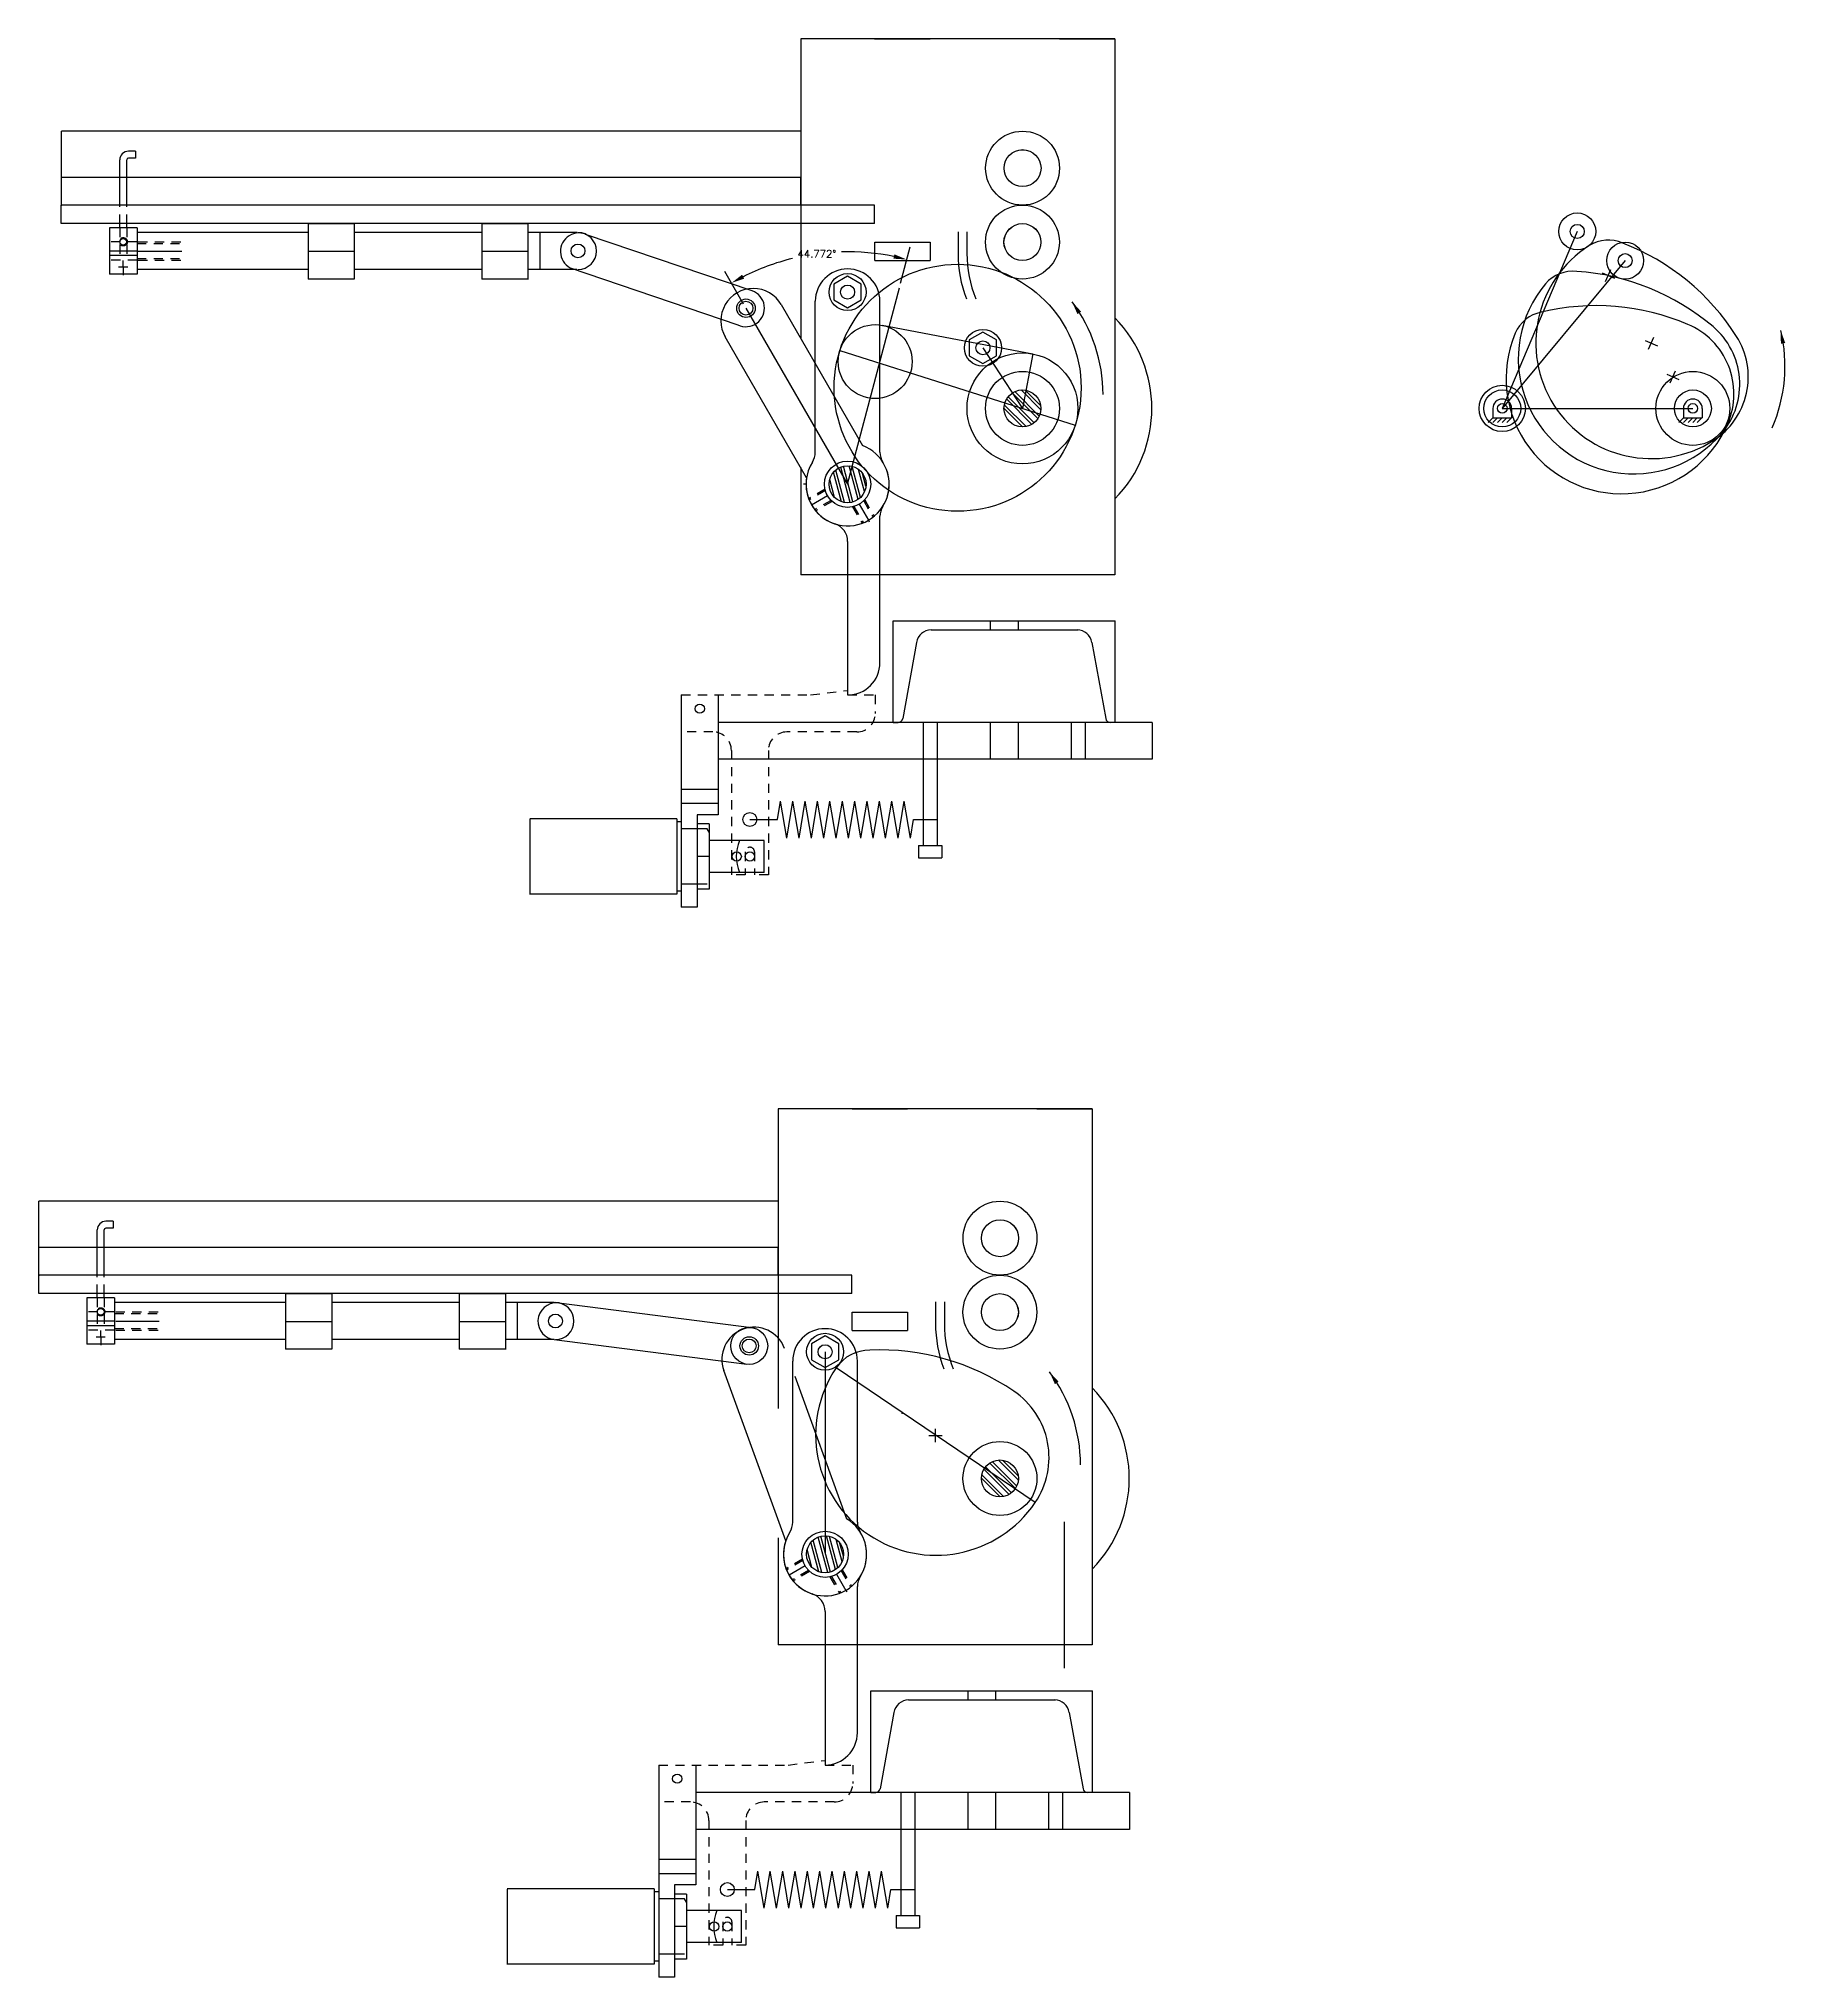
# Model space of a CAD drawing. Extents: x 0 to 60, y 0 to 29.
# Drawn here: x 36.34 to 59.96, y 2.8 to 29.02 of the extents above; entities that cross this region are included whole.
import ezdxf

# ---------------------------------------------------------------- set-up
doc = ezdxf.new("R2010")
doc.units = 0
doc.header["$MEASUREMENT"] = 0
doc.linetypes.add('CENTER', pattern=[2, 1.25, -0.25, 0.25, -0.25])
doc.linetypes.add('HIDDEN2', pattern=[0.1875, 0.125, -0.0625])
doc.layers.get('0').update_dxf_attribs({"linetype": 'CONTINUOUS'})
doc.layers.get('DEFPOINTS').update_dxf_attribs({"linetype": 'CONTINUOUS'})
for name, color, linetype in [('CAM', 4, 'CONTINUOUS'), ('CENTER', 4, 'CENTER'), ('DIM', 1, 'CONTINUOUS'), ('FOLLOWER', 7, 'CONTINUOUS'), ('HATCH', 2, 'CONTINUOUS'), ('HIDDEN2', 6, 'HIDDEN2'), ('OBJECT', 3, 'CONTINUOUS'), ('TEXT', 1, 'CONTINUOUS')]:
    doc.layers.add(name, color=color, linetype=linetype)
doc.styles.add('SIMPLEX', font='SIMPLEX')
doc.dimstyles.new('ESGMECH', dxfattribs={"dimtxt": 0.1, "dimasz": 0.18, "dimexe": 0.18, "dimexo": 0.0625, "dimgap": 0.06, "dimtad": 0, "dimtih": 1, "dimtoh": 1, "dimdec": 3, "dimzin": 0, "dimdsep": 46, "dimtxsty": 'SIMPLEX', "dimcen": 0.09, "dimclrd": 1, "dimclre": 1, "dimclrt": 1, "dimadec": 0, "dimazin": 0, "dimtfac": 1, "dimtdec": 4, "dimtofl": 0, "dimtmove": 0, "dimatfit": 3, "dimfxl": 1, "dimtolj": 1, "dimtzin": 0, "dimarcsym": 0})

# ---------------------------------------------------------------- blocks, each defined once
blk = doc.blocks.new('*X1')
at = {"color": 0}
for p, q in [((69.859, 46.592), (69.746, 47.014)), ((69.9, 46.585), (69.778, 47.04)), ((69.976, 46.591), (69.846, 47.074)), ((70.012, 46.602), (69.883, 47.082)), ((70.079, 46.642), (69.961, 47.081)), ((70.109, 46.672), (70.003, 47.07)), ((70.161, 46.77), (70.096, 47.011)), ((69.717, 46.687), (69.671, 46.861)), ((69.77, 46.633), (69.69, 46.934))]:
    blk.add_line(p, q, dxfattribs=at)
blk = doc.blocks.new('*X0')
at = {"color": 0}
for p, q in [((67.305, 47.841), (67.573, 48.11)), ((67.306, 47.896), (67.518, 48.108)), ((67.326, 47.757), (67.657, 48.088)), ((67.345, 47.723), (67.691, 48.069)), ((67.395, 47.667), (67.747, 48.019)), ((67.427, 47.645), (67.769, 47.988)), ((67.503, 47.616), (67.799, 47.911)), ((67.551, 47.611), (67.804, 47.863)), ((67.722, 47.676), (67.739, 47.692))]:
    blk.add_line(p, q, dxfattribs=at)
blk = doc.blocks.new('RIGID')
at = {"layer": 'OBJECT'}
for p, q in [((-0.127, 0), (-0.127, -0.127)), ((0.127, 0), (0.127, -0.127)), ((-0.19, -0.19), (-0.127, -0.127)), ((-0.127, -0.19), (-0.065, -0.127)), ((-0.127, -0.127), (0.127, -0.127)), ((-0.065, -0.19), (-0.002, -0.127)), ((-0.002, -0.19), (0.06, -0.127)), ((0.06, -0.19), (0.123, -0.127))]:
    blk.add_line(p, q, dxfattribs=at)
blk.add_circle((0, 0), 0.0648, dxfattribs=at)
blk.add_arc((0, 0), 0.127, 0, 180, dxfattribs=at)
blk = doc.blocks.new('*D50')
at = {"color": 1, "linetype": 'ByBlock', "transparency": 16777216}
for p, q in [((47.998, 25.71), (48.128, 26.204)), ((45.874, 25.426), (45.619, 25.869))]:
    blk.add_line(p, q, dxfattribs=at)
for start, end in [(103.7636, 116.7195), (78.5088, 91.5521)]:
    blk.add_arc((47.281, 22.99), 3.144, start, end, dxfattribs=at)
for points in [[(47.914, 26.1), (47.9, 26.042), (48.082, 26.03)], [(45.881, 25.772), (45.853, 25.825), (45.709, 25.713)]]:
    blk.add_solid(points, dxfattribs=at)
at = {"layer": 'DEFPOINTS', "color": 0, "linetype": 'ByBlock', "transparency": 16777216}
for p in [(47.272, 26.134), (47.982, 25.649), (45.906, 25.372), (47.281, 22.99), (47.281, 22.99)]:
    blk.add_point(p, dxfattribs=at)
at = {"color": 1, "linetype": 'ByBlock', "transparency": 16777216, "insert": (46.864, 26.106), "char_height": 0.1, "attachment_point": 5, "style": 'SIMPLEX'}
blk.add_mtext('\\A1;44.772°', dxfattribs=at)

msp = doc.modelspace()

# ---------------------------------------------------------------- linework, layer by layer
at = {"layer": 'CAM'}
for p, q in [((47.7466, 25.1411), (49.7861, 24.7531)), ((47.1767, 24.8014), (50.3606, 23.789)), ((49.1118, 24.8359), (49.6459, 24.0163)), ((49.7861, 24.7531), (49.6459, 24.0163)), ((46.9755, 11.2557), (46.9755, 8.5159)), ((49.8196, 9.2183), (47.1276, 11.0391)), ((50.208, 8.9556), (50.208, 6.9753))]:
    msp.add_line(p, q, dxfattribs=at)
for points in [[(59.3049, 24.9907, 0.1618509), (57.7656, 26.2515, 0.2512056), (57.314, 26.2177, 1), (58.9918, 23.5814, 0.4142411)], [(58.9884, 25.1221, 0.1618509), (57.1439, 25.868, 0.2512056), (56.7227, 25.7015, 1), (59.1087, 23.6833, 0.4142411)], [(58.6472, 25.1534, 0.1618509), (56.6643, 25.317, 0.2512056), (56.3117, 25.0328, 1), (59.1899, 23.8155, 0.4142411)], [(49.5292, 10.7226, 0.1617158), (47.5791, 11.2773, 0.2503821), (47.1276, 11.0391, 1), (49.8196, 9.2183, 0.4142136)]]:
    msp.add_lwpolyline(points, format="xyb", close=True, dxfattribs=at)
for centre, radius in [((48.7687, 24.2952), 1.6705), ((47.6532, 24.6499), 0.5), ((49.6459, 24.0163), 0.75), ((49.6459, 24.0163), 0.5), ((58.715, 24.0163), 0.5), ((58.715, 24.0163), 0.25), ((49.3408, 9.5421), 0.5), ((49.3408, 9.5421), 0.25)]:
    msp.add_circle(centre, radius, dxfattribs=at)
for p in [(48.0203, 10.4252), (48.9208, 9.823)]:
    msp.add_point(p, dxfattribs=at)
at = {"layer": 'CENTER'}
for p, q in [((37.6688, 26.1454), (37.2938, 26.1454)), ((37.4813, 25.9281), (37.4813, 26.0161)), ((37.6845, 26.1454), (38.2725, 26.1454)), ((37.6845, 26.1454), (38.0225, 26.1454)), ((37.4813, 25.9281), (37.4813, 25.8204)), ((37.4813, 25.9224), (37.4813, 25.8329)), ((46.7181, 22.9901), (46.6849, 22.9901)), ((47.01, 22.8338), (46.7935, 22.7088)), ((47.4369, 22.7195), (47.5619, 22.503)), ((47.5619, 22.503), (47.5736, 22.4827)), ((37.3637, 11.6712), (36.9887, 11.6712)), ((37.1762, 11.4539), (37.1762, 11.5419)), ((37.3794, 11.6712), (37.9674, 11.6712)), ((37.3794, 11.6712), (37.7174, 11.6712)), ((37.1762, 11.4539), (37.1762, 11.3462)), ((37.1762, 11.4483), (37.1762, 11.3587)), ((46.7049, 8.3597), (46.4884, 8.2347)), ((47.1318, 8.2453), (47.2568, 8.0288)), ((47.2568, 8.0288), (47.2685, 8.0085))]:
    msp.add_line(p, q, dxfattribs=at)
at = {"layer": 'DIM'}
for p, q in [((47.6436, 26.7663), (37.5436, 26.7663)), ((44.9706, 18.4648), (42.9806, 18.4648)), ((42.9808, 18.462), (42.9808, 17.442)), ((44.9706, 18.4648), (44.9706, 17.4448)), ((45.0306, 18.4228), (44.9706, 18.4228)), ((45.0306, 18.4225), (45.0306, 17.4872)), ((45.4056, 18.3948), (45.2456, 18.3948)), ((45.2456, 18.3948), (45.2456, 17.5148)), ((45.4056, 18.3948), (45.4056, 17.5148)), ((45.3785, 18.3298), (45.0306, 18.3298)), ((45.4056, 18.2828), (45.3785, 18.3298)), ((46.1496, 18.1703), (45.4056, 18.1703)), ((46.1496, 17.7393), (46.1496, 18.1703)), ((45.4056, 17.9548), (45.2556, 17.9548)), ((45.3785, 17.5798), (45.0306, 17.5798)), ((46.1496, 17.7393), (45.4056, 17.7393)), ((44.9706, 17.4448), (42.9806, 17.4448)), ((45.0306, 17.4872), (44.9706, 17.4872)), ((45.4056, 17.5148), (45.2456, 17.5148)), ((47.3385, 12.2921), (37.2385, 12.2921)), ((44.6655, 3.9907), (42.6755, 3.9907)), ((42.6757, 3.9879), (42.6757, 2.9679)), ((44.6655, 3.9907), (44.6655, 2.9707)), ((44.7255, 3.9487), (44.6655, 3.9487)), ((44.7255, 3.9483), (44.7255, 3.013)), ((45.0734, 3.8557), (44.7255, 3.8557)), ((45.1005, 3.9207), (44.9405, 3.9207)), ((44.9405, 3.9207), (44.9405, 3.0407)), ((45.1005, 3.8087), (45.0734, 3.8557)), ((45.1005, 3.9207), (45.1005, 3.0407)), ((45.8445, 3.6962), (45.1005, 3.6962)), ((45.8445, 3.2652), (45.8445, 3.6962)), ((45.1005, 3.4807), (44.9505, 3.4807)), ((45.8445, 3.2652), (45.1005, 3.2652)), ((44.6655, 2.9707), (42.6755, 2.9707)), ((44.7255, 3.013), (44.6655, 3.013)), ((45.0734, 3.1057), (44.7255, 3.1057)), ((45.1005, 3.0407), (44.9405, 3.0407))]:
    msp.add_line(p, q, dxfattribs=at)
for centre in [(45.9588, 17.9548), (45.6537, 3.4807)]:
    msp.add_circle(centre, 0.0625, dxfattribs=at)
for centre in [(46.3371, 17.9552), (46.032, 3.481)]:
    msp.add_arc(centre, 0.5625, 157.47347, 202.52653, dxfattribs=at)
at = {"layer": 'FOLLOWER'}
for p, q in [((46.8431, 23.4232), (46.8431, 25.4651)), ((47.7181, 23.4232), (47.7181, 25.4651)), ((47.7181, 20.5776), (47.7181, 22.557)), ((47.2806, 22.217), (47.2806, 20.1401)), ((46.538, 8.949), (46.538, 11.1307)), ((47.413, 8.949), (47.413, 11.1307))]:
    msp.add_line(p, q, dxfattribs=at)
for points in [[(47.0956, 25.6969), (47.0956, 25.4833), (47.2806, 25.3765), (47.4656, 25.4833), (47.4656, 25.6969), (47.2806, 25.8037)], [(48.9268, 24.9427), (48.9268, 24.7291), (49.1118, 24.6223), (49.2968, 24.7291), (49.2968, 24.9427), (49.1118, 25.0495)], [(46.7905, 11.3626), (46.7905, 11.1489), (46.9755, 11.0421), (47.1605, 11.1489), (47.1605, 11.3626), (46.9755, 11.4694)]]:
    msp.add_lwpolyline(points, close=True, dxfattribs=at)
for centre, radius in [((57.1513, 26.4102), 0.25), ((57.1513, 26.4102), 0.095), ((57.7994, 26.0151), 0.25), ((57.7994, 26.0151), 0.095), ((47.2806, 25.5901), 0.25), ((47.2806, 25.5901), 0.095), ((49.1118, 24.8359), 0.25), ((49.1118, 24.8359), 0.095), ((56.1367, 24.0163), 0.3125), ((56.1367, 24.0163), 0.25), ((46.9755, 11.2557), 0.25), ((46.9755, 11.2557), 0.095), ((46.9755, 8.5159), 0.3125)]:
    msp.add_circle(centre, radius, dxfattribs=at)
for centre, radius, start, end in [((47.2806, 25.4651), 0.4375, 0, 180), ((47.9681, 23.4232), 0.25, 180, 212.20856), ((47.2806, 22.9901), 0.5625, 147.79144, 252.08067), ((47.2806, 22.9901), 0.5625, 327.79144, 32.20856), ((47.9681, 22.557), 0.25, 147.79144, 180), ((47.0306, 22.217), 0.25, 360, 72.08067), ((47.2806, 20.5776), 0.4375, 270, 0), ((46.9755, 11.1307), 0.4375, 0, 180), ((46.288, 8.949), 0.25, 327.79144, 0), ((47.663, 8.949), 0.25, 180, 212.20856), ((46.9755, 8.5159), 0.5625, 147.79144, 252.08067), ((46.9755, 8.5159), 0.5625, 327.79144, 32.20856), ((47.663, 8.0828), 0.25, 147.79144, 180)]:
    msp.add_arc(centre, radius, start, end, dxfattribs=at)
at = {"layer": 'HATCH'}
for p, q in [((48.7747, 26.4063), (48.7747, 26.1135)), ((48.8947, 26.4063), (48.8947, 26.1135)), ((49.2113, 21.1446), (49.2113, 21.0196)), ((49.5863, 21.1446), (49.5863, 21.0196)), ((45.0306, 20.1401), (45.0306, 17.2696)), ((45.5306, 20.1401), (45.5306, 18.5196)), ((51.3988, 19.7696), (45.5306, 19.7696)), ((48.3038, 19.7696), (48.3038, 18.1055)), ((48.4938, 19.7696), (48.4938, 18.1055)), ((49.2113, 19.7696), (49.2113, 19.2696)), ((49.5863, 19.7696), (49.5863, 19.2696)), ((50.3038, 19.7696), (50.3038, 19.2696)), ((50.4938, 19.7696), (50.4938, 19.2696)), ((51.3988, 19.7696), (51.3988, 19.2696)), ((51.3988, 19.2696), (45.5306, 19.2696)), ((45.0306, 18.8646), (45.5306, 18.8646)), ((45.0306, 18.6746), (45.5306, 18.6746)), ((46.331, 18.4552), (46.3729, 18.7052)), ((46.4565, 18.2052), (46.3729, 18.7052)), ((46.4565, 18.2052), (46.5402, 18.7052)), ((46.6239, 18.2052), (46.5402, 18.7052)), ((46.6239, 18.2052), (46.7075, 18.7052)), ((46.7912, 18.2052), (46.7075, 18.7052)), ((46.7912, 18.2052), (46.8749, 18.7052)), ((46.9585, 18.2052), (46.8749, 18.7052)), ((46.9585, 18.2052), (47.0422, 18.7052)), ((47.1259, 18.2052), (47.0422, 18.7052)), ((47.1259, 18.2052), (47.2095, 18.7052)), ((47.2932, 18.2052), (47.2095, 18.7052)), ((47.2932, 18.2052), (47.3768, 18.7052)), ((47.4605, 18.2052), (47.3768, 18.7052)), ((47.4605, 18.2052), (47.5442, 18.7052)), ((47.6278, 18.2052), (47.5442, 18.7052)), ((47.6278, 18.2052), (47.7115, 18.7052)), ((47.7952, 18.2052), (47.7115, 18.7052)), ((47.7952, 18.2052), (47.8788, 18.7052)), ((47.9625, 18.2052), (47.8788, 18.7052)), ((47.9625, 18.2052), (48.0462, 18.7052)), ((48.1298, 18.2052), (48.0462, 18.7052)), ((45.5306, 18.5196), (45.2456, 18.5196)), ((45.2456, 18.5196), (45.2456, 17.2696)), ((45.9588, 18.4552), (46.331, 18.4552)), ((48.1298, 18.2052), (48.1717, 18.4552)), ((48.1717, 18.4552), (48.4938, 18.4552)), ((48.2411, 18.1055), (48.2411, 17.9382)), ((48.2411, 18.1055), (48.5565, 18.1055)), ((48.5565, 18.1055), (48.5565, 17.9382)), ((48.2411, 17.9382), (48.5565, 17.9382)), ((45.2456, 17.2696), (45.0306, 17.2696)), ((48.4697, 11.9321), (48.4697, 11.6393)), ((48.5897, 11.9321), (48.5897, 11.6393)), ((47.413, 6.1034), (47.413, 8.0828)), ((46.9755, 7.7428), (46.9755, 5.6659)), ((48.9062, 6.6704), (48.9062, 6.5454)), ((49.2812, 6.6704), (49.2812, 6.5454)), ((44.7255, 5.6659), (44.7255, 2.7954)), ((45.2255, 5.6659), (45.2255, 4.0454)), ((51.0937, 5.2954), (45.2255, 5.2954)), ((47.9987, 5.2954), (47.9987, 3.6313)), ((48.1887, 5.2954), (48.1887, 3.6313)), ((48.9062, 5.2954), (48.9062, 4.7954)), ((49.2812, 5.2954), (49.2812, 4.7954)), ((49.9987, 5.2954), (49.9987, 4.7954)), ((50.1887, 5.2954), (50.1887, 4.7954)), ((51.0937, 5.2954), (51.0937, 4.7954)), ((51.0937, 4.7954), (45.2255, 4.7954)), ((44.7255, 4.3904), (45.2255, 4.3904)), ((44.7255, 4.2004), (45.2255, 4.2004)), ((46.0259, 3.981), (46.0678, 4.231)), ((46.1514, 3.731), (46.0678, 4.231)), ((46.1514, 3.731), (46.2351, 4.231)), ((46.3188, 3.731), (46.2351, 4.231)), ((46.3188, 3.731), (46.4024, 4.231)), ((46.4861, 3.731), (46.4024, 4.231)), ((46.4861, 3.731), (46.5698, 4.231)), ((46.6534, 3.731), (46.5698, 4.231)), ((46.6534, 3.731), (46.7371, 4.231)), ((46.8208, 3.731), (46.7371, 4.231)), ((46.8208, 3.731), (46.9044, 4.231)), ((46.9881, 3.731), (46.9044, 4.231)), ((46.9881, 3.731), (47.0718, 4.231)), ((47.1554, 3.731), (47.0718, 4.231)), ((47.1554, 3.731), (47.2391, 4.231)), ((47.3228, 3.731), (47.2391, 4.231)), ((47.3228, 3.731), (47.4064, 4.231)), ((47.4901, 3.731), (47.4064, 4.231)), ((47.4901, 3.731), (47.5737, 4.231)), ((47.6574, 3.731), (47.5737, 4.231)), ((47.6574, 3.731), (47.7411, 4.231)), ((47.8247, 3.731), (47.7411, 4.231)), ((45.2255, 4.0454), (44.9405, 4.0454)), ((44.9405, 4.0454), (44.9405, 2.7954)), ((45.6537, 3.981), (46.0259, 3.981)), ((47.8247, 3.731), (47.8666, 3.981)), ((47.8666, 3.981), (48.1887, 3.981)), ((47.936, 3.6313), (47.936, 3.4641)), ((47.936, 3.6313), (48.2514, 3.6313)), ((47.936, 3.4641), (48.2514, 3.4641)), ((48.2514, 3.6313), (48.2514, 3.4641)), ((44.9405, 2.7954), (44.7255, 2.7954))]:
    msp.add_line(p, q, dxfattribs=at)
for centre, radius in [((47.2806, 22.9901), 0.25), ((45.2806, 19.9548), 0.0625), ((45.7806, 17.9548), 0.0625), ((46.9755, 8.5159), 0.25), ((44.9755, 5.4807), 0.0625), ((45.4755, 3.4807), 0.0625)]:
    msp.add_circle(centre, radius, dxfattribs=at)
for centre, radius, start, end in [((50.5297, 26.1135), 1.7549, 180, 200.5697), ((50.5297, 26.1135), 1.6349, 180, 202.15632), ((46.5931, 23.4232), 0.25, 327.79144, 0), ((50.2246, 11.6393), 1.7549, 180, 200.5697), ((50.2246, 11.6393), 1.6349, 180, 202.15632), ((46.7255, 7.7428), 0.25, 360, 72.08067), ((46.9755, 6.1034), 0.4375, 270, 0)]:
    msp.add_arc(centre, radius, start, end, dxfattribs=at)
at = {"layer": 'HIDDEN2'}
for p, q in [((36.6438, 26.7663), (36.6438, 26.7564)), ((37.4344, 26.5163), (37.4344, 26.7663)), ((37.5282, 26.5163), (37.5282, 26.7663)), ((37.6688, 26.2704), (37.2938, 26.2704)), ((37.4344, 26.4579), (37.4344, 26.0829)), ((37.5282, 26.4579), (37.5282, 26.0829)), ((37.6688, 26.2474), (38.2725, 26.2474)), ((37.6845, 26.2704), (38.2725, 26.2704)), ((37.6688, 26.0204), (37.2938, 26.0204)), ((37.6688, 26.0434), (38.2725, 26.0434)), ((37.6845, 26.0204), (38.2725, 26.0204)), ((37.5438, 25.9281), (37.4188, 25.9281)), ((46.9753, 22.9235), (46.753, 22.7952)), ((46.9801, 22.9044), (46.7599, 22.7772)), ((47.0561, 22.7727), (46.8359, 22.6456)), ((47.0703, 22.759), (46.848, 22.6306)), ((47.3472, 22.6848), (47.4756, 22.4624)), ((47.3664, 22.6896), (47.4935, 22.4694)), ((47.498, 22.7656), (47.6251, 22.5454)), ((47.5117, 22.7798), (47.6401, 22.5574)), ((46.7806, 20.1401), (47.2806, 20.2026)), ((45.0306, 20.1401), (46.7811, 20.1401)), ((47.2806, 20.1401), (47.6556, 20.1401)), ((47.6556, 20.1401), (47.6556, 19.8901)), ((45.4588, 19.6401), (45.0306, 19.6401)), ((47.4056, 19.6401), (46.4588, 19.6401)), ((45.7088, 19.3901), (45.7088, 17.7052)), ((46.2088, 19.3901), (46.2088, 17.7052)), ((45.8963, 18.0173), (45.8963, 17.7052)), ((46.0213, 18.0173), (46.0213, 17.7052)), ((45.8963, 17.7052), (45.7088, 17.7052)), ((46.2088, 17.7052), (46.0213, 17.7052)), ((36.3387, 12.2921), (36.3387, 12.2822)), ((37.1293, 12.0421), (37.1293, 12.2921)), ((37.2231, 12.0421), (37.2231, 12.2921)), ((37.1293, 11.9837), (37.1293, 11.6087)), ((37.2231, 11.9837), (37.2231, 11.6087)), ((37.3637, 11.7962), (36.9887, 11.7962)), ((37.3637, 11.5462), (36.9887, 11.5462)), ((37.3637, 11.7732), (37.9674, 11.7732)), ((37.3637, 11.5692), (37.9674, 11.5692)), ((37.3794, 11.7962), (37.9674, 11.7962)), ((37.3794, 11.5462), (37.9674, 11.5462)), ((37.2387, 11.4539), (37.1137, 11.4539)), ((46.6702, 8.4493), (46.4479, 8.321)), ((46.675, 8.4302), (46.4549, 8.3031)), ((46.751, 8.2985), (46.5309, 8.1714)), ((46.7652, 8.2848), (46.5429, 8.1564)), ((47.0421, 8.2106), (47.1705, 7.9883)), ((47.0613, 8.2154), (47.1884, 7.9952)), ((47.1929, 8.2914), (47.32, 8.0712)), ((47.2067, 8.3056), (47.335, 8.0833)), ((44.7255, 5.6659), (46.476, 5.6659)), ((46.4755, 5.6659), (46.9755, 5.7284)), ((46.9755, 5.6659), (47.3505, 5.6659)), ((47.3505, 5.6659), (47.3505, 5.4159)), ((45.1537, 5.1659), (44.7255, 5.1659)), ((47.1005, 5.1659), (46.1537, 5.1659)), ((45.4037, 4.9159), (45.4037, 3.231)), ((45.9037, 4.9159), (45.9037, 3.231)), ((45.5912, 3.5432), (45.5912, 3.231)), ((45.7162, 3.5432), (45.7162, 3.231)), ((45.5912, 3.231), (45.4037, 3.231)), ((45.9037, 3.231), (45.7162, 3.231))]:
    msp.add_line(p, q, dxfattribs=at)
for centre in [(37.4813, 26.2704), (37.1762, 11.7962)]:
    msp.add_circle(centre, 0.056, dxfattribs=at)
for centre, radius, start, end in [((47.4056, 19.8901), 0.25, 270, 360), ((45.4588, 19.3901), 0.25, 0, 90), ((46.4588, 19.3901), 0.25, 90, 180), ((45.9588, 18.0173), 0.0625, 0, 180), ((47.1005, 5.4159), 0.25, 270, 360), ((45.1537, 4.9159), 0.25, 0, 90), ((46.1537, 4.9159), 0.25, 90, 180), ((45.6537, 3.5432), 0.0625, 0, 180)]:
    msp.add_arc(centre, radius, start, end, dxfattribs=at)
at = {"layer": 'OBJECT'}
for p, q in [((46.6457, 29.0163), (46.6457, 24.9648)), ((50.8957, 29.0163), (46.6457, 29.0163)), ((47.6457, 29.0163), (48.3957, 29.0163)), ((50.1457, 29.0163), (50.8957, 29.0163)), ((50.8957, 29.0163), (50.8957, 28.2663)), ((50.8957, 29.0163), (50.8957, 21.7662)), ((46.6457, 27.7663), (36.6457, 27.7663)), ((37.4344, 26.7663), (37.4344, 27.3783)), ((37.5282, 26.7663), (37.5282, 27.3783)), ((37.6495, 27.4956), (37.5517, 27.4956)), ((37.6495, 27.4018), (37.5517, 27.4018)), ((37.6495, 27.4956), (37.6495, 27.4018)), ((38.7747, 27.1413), (36.6457, 27.1413)), ((38.8278, 27.1413), (38.7747, 27.1413)), ((46.6457, 27.1413), (38.8278, 27.1413)), ((36.6438, 26.5163), (36.6438, 26.7663)), ((47.6438, 26.7663), (36.6438, 26.7663)), ((46.6457, 26.7663), (36.6457, 26.7663)), ((47.6438, 26.5163), (47.6438, 26.7663)), ((47.6438, 26.5163), (36.6438, 26.5163)), ((37.4344, 26.4579), (37.4344, 26.5163)), ((37.5282, 26.4579), (37.5282, 26.5163)), ((39.9816, 26.5163), (40.6066, 26.5163)), ((39.9816, 26.5163), (39.9816, 25.7663)), ((40.6066, 26.5163), (40.6066, 25.7663)), ((42.3314, 26.5163), (42.3314, 25.7663)), ((42.3314, 26.5163), (42.9564, 26.5163)), ((42.9564, 26.5163), (42.9564, 25.7663)), ((37.2938, 26.4579), (37.2938, 26.0829)), ((37.6688, 26.4579), (37.2938, 26.4579)), ((37.6688, 26.4579), (37.6688, 26.0829)), ((39.9816, 26.3954), (37.6688, 26.3954)), ((42.3314, 26.3954), (40.6066, 26.3954)), ((43.6177, 26.3954), (42.9564, 26.3954)), ((43.1177, 26.3954), (43.1177, 25.8954)), ((45.9877, 25.6078), (43.7355, 26.3705)), ((47.6471, 26.2663), (48.3971, 26.2663)), ((47.6471, 26.0163), (47.6471, 26.2663)), ((48.3971, 26.2663), (48.3971, 26.0163)), ((57.1513, 26.4102), (56.1367, 24.0163)), ((37.6688, 26.0829), (37.2938, 26.0829)), ((37.2938, 26.0829), (37.2938, 25.8329)), ((37.6688, 26.0829), (37.6688, 25.8329)), ((39.9816, 26.1413), (40.6066, 26.1413)), ((42.3314, 26.1413), (42.9564, 26.1413)), ((47.6471, 26.0163), (48.3971, 26.0163)), ((57.7994, 26.0151), (56.1367, 24.0163)), ((37.6688, 25.8329), (37.2938, 25.8329)), ((39.9816, 25.8954), (37.6688, 25.8954)), ((40.6066, 25.7663), (39.9816, 25.7663)), ((42.3314, 25.8954), (40.6066, 25.8954)), ((42.9656, 25.7663), (42.3314, 25.7663)), ((43.6177, 25.8954), (42.9564, 25.8954)), ((43.526, 25.9165), (45.7959, 25.147)), ((47.2806, 22.9901), (47.9818, 25.6492)), ((45.9056, 25.3717), (47.2806, 22.9901)), ((46.383, 25.4198), (47.4827, 23.515)), ((46.725, 23.0775), (45.6252, 24.9823)), ((56.1367, 24.0163), (58.715, 24.0163)), ((46.6457, 23.2148), (46.6457, 21.7662)), ((50.8957, 21.7662), (46.6457, 21.7662)), ((47.8988, 19.7696), (47.8988, 21.1446)), ((47.8988, 21.1446), (50.8988, 21.1446)), ((48.4104, 21.0196), (50.3988, 21.0196)), ((50.8988, 19.7696), (50.8988, 21.1446)), ((48.2128, 20.8508), (48.0258, 19.8202)), ((50.5848, 20.8508), (50.7718, 19.8202)), ((47.8988, 19.7696), (47.9666, 19.7696)), ((50.8988, 19.7696), (50.8311, 19.7696)), ((46.3406, 14.5421), (46.3406, 10.4906)), ((50.5906, 14.5421), (46.3406, 14.5421)), ((47.3406, 14.5421), (48.0906, 14.5421)), ((49.8406, 14.5421), (50.5906, 14.5421)), ((50.5906, 14.5421), (50.5906, 13.7921)), ((50.5906, 14.5421), (50.5906, 7.2921)), ((46.3406, 13.2921), (36.3406, 13.2921)), ((37.1293, 12.2921), (37.1293, 12.9041)), ((37.2231, 12.2921), (37.2231, 12.9041)), ((37.3444, 13.0214), (37.2466, 13.0214)), ((37.3444, 12.9276), (37.2466, 12.9276)), ((37.3444, 13.0214), (37.3444, 12.9276)), ((38.4696, 12.6671), (36.3406, 12.6671)), ((38.5227, 12.6671), (38.4696, 12.6671)), ((46.3406, 12.6671), (38.5227, 12.6671)), ((36.3387, 12.0421), (36.3387, 12.2921)), ((47.3387, 12.2921), (36.3387, 12.2921)), ((46.3406, 12.2921), (36.3406, 12.2921)), ((47.3387, 12.0421), (47.3387, 12.2921)), ((47.3387, 12.0421), (36.3387, 12.0421)), ((36.9887, 11.9837), (36.9887, 11.6087)), ((37.3637, 11.9837), (36.9887, 11.9837)), ((37.1293, 11.9837), (37.1293, 12.0421)), ((37.2231, 11.9837), (37.2231, 12.0421)), ((37.3637, 11.9837), (37.3637, 11.6087)), ((39.6765, 11.9212), (37.3637, 11.9212)), ((39.6765, 12.0421), (40.3015, 12.0421)), ((39.6765, 12.0421), (39.6765, 11.2921)), ((40.3015, 12.0421), (40.3015, 11.2921)), ((42.0263, 11.9212), (40.3015, 11.9212)), ((42.0263, 12.0421), (42.0263, 11.2921)), ((42.0263, 12.0421), (42.6513, 12.0421)), ((42.6513, 12.0421), (42.6513, 11.2921)), ((43.3126, 11.9212), (42.6513, 11.9212)), ((42.8126, 11.9212), (42.8126, 11.4212)), ((43.3734, 11.9163), (45.9812, 11.583)), ((43.3734, 11.9163), (45.9812, 11.583)), ((37.3637, 11.6087), (36.9887, 11.6087)), ((36.9887, 11.6087), (36.9887, 11.3587)), ((37.3637, 11.6087), (37.3637, 11.3587)), ((39.6765, 11.6671), (40.3015, 11.6671)), ((42.0263, 11.6671), (42.6513, 11.6671)), ((45.9812, 11.583), (45.9812, 11.583)), ((47.342, 11.7921), (48.092, 11.7921)), ((47.342, 11.5421), (47.342, 11.7921)), ((47.342, 11.5421), (48.092, 11.5421)), ((48.092, 11.7921), (48.092, 11.5421)), ((37.3637, 11.3587), (36.9887, 11.3587)), ((39.6765, 11.4212), (37.3637, 11.4212)), ((40.3015, 11.2921), (39.6765, 11.2921)), ((42.0263, 11.4212), (40.3015, 11.4212)), ((42.6605, 11.2921), (42.0263, 11.2921)), ((43.3126, 11.4212), (42.6513, 11.4212)), ((43.31, 11.4204), (45.9178, 11.087)), ((46.9755, 11.2557), (46.9755, 8.5159)), ((46.4435, 8.6985), (45.6053, 11.0013)), ((46.5646, 10.924), (47.2657, 8.9978)), ((46.3406, 8.7406), (46.3406, 7.2921)), ((50.5906, 7.2921), (46.3406, 7.2921)), ((47.5937, 5.2954), (47.5937, 6.6704)), ((47.5937, 6.6704), (50.5937, 6.6704)), ((50.5937, 5.2954), (50.5937, 6.6704)), ((47.9077, 6.3767), (47.7207, 5.346)), ((48.1053, 6.5454), (50.0937, 6.5454)), ((50.2797, 6.3767), (50.4667, 5.346)), ((47.5937, 5.2954), (47.6615, 5.2954)), ((50.5937, 5.2954), (50.526, 5.2954))]:
    msp.add_line(p, q, dxfattribs=at)
at = {"layer": 'OBJECT', "color": 1, "linetype": 'Continuous'}
for p, q in [((57.4887, 25.8493), (57.6538, 25.7777)), ((57.5354, 25.7309), (57.6071, 25.8961)), ((58.0704, 24.9354), (58.2355, 24.8637)), ((58.1171, 24.817), (58.1887, 24.9821)), ((58.3612, 24.4784), (58.5263, 24.4068)), ((58.4079, 24.36), (58.4796, 24.5251)), ((48.3805, 10.1241), (48.5605, 10.1241)), ((48.4705, 10.0341), (48.4705, 10.2141))]:
    msp.add_line(p, q, dxfattribs=at)
at = {"layer": 'OBJECT'}
for points in [[(36.6457, 26.7663), (36.6457, 27.7663)], [(46.6457, 26.7663), (46.6457, 27.1413)], [(36.3406, 12.2921), (36.3406, 13.2921)], [(46.3406, 12.2921), (46.3406, 12.6671)]]:
    msp.add_lwpolyline(points, dxfattribs=at)
for centre, radius in [((49.6472, 27.2662), 0.5), ((49.6472, 27.2662), 0.2501), ((49.6472, 27.2662), 0.25), ((49.6457, 26.2663), 0.5), ((49.6457, 26.2663), 0.2501), ((49.6457, 26.2663), 0.25), ((49.6457, 26.2663), 0.25), ((49.6457, 26.2663), 0.25), ((37.4813, 26.2704), 0.045), ((43.6333, 26.146), 0.0935), ((45.9056, 25.3717), 0.125), ((45.9056, 25.3717), 0.0935), ((49.6459, 24.0163), 0.25), ((47.2806, 22.9901), 0.3125), ((47.2806, 22.9901), 0.3125), ((47.2806, 22.9901), 0.3125), ((47.2806, 22.9901), 0.25), ((47.2806, 22.9901), 0.25), ((47.2806, 22.9901), 0.25), ((47.2806, 22.9901), 0.25), ((47.2806, 22.9901), 0.25), ((45.9588, 18.4552), 0.0938), ((49.3422, 12.7921), 0.5), ((49.3422, 12.7921), 0.2501), ((49.3422, 12.7921), 0.25), ((49.3406, 11.7921), 0.5), ((37.1762, 11.7962), 0.045), ((49.3406, 11.7921), 0.2501), ((49.3406, 11.7921), 0.25), ((49.3406, 11.7921), 0.25), ((49.3406, 11.7921), 0.25), ((43.3282, 11.6719), 0.0935), ((45.9495, 11.335), 0.25), ((45.9495, 11.335), 0.125), ((45.9495, 11.335), 0.0935), ((46.9755, 8.5159), 0.3125), ((46.9755, 8.5159), 0.3125), ((46.9755, 8.5159), 0.25), ((46.9755, 8.5159), 0.25), ((46.9755, 8.5159), 0.25), ((46.9755, 8.5159), 0.25), ((46.9755, 8.5159), 0.25), ((45.6537, 3.981), 0.0938)]:
    msp.add_circle(centre, radius, dxfattribs=at)
for centre, radius, start, end in [((37.5517, 27.3783), 0.1173, 90, 180), ((37.5517, 27.3783), 0.0235, 90, 180), ((43.6456, 26.1394), 0.25, 61.76668, 241.76668), ((43.6333, 26.1454), 0.25, 270, 90), ((46.0041, 25.201), 0.4375, 30, 210), ((45.9056, 25.3717), 0.25, 243.97181, 70.83333), ((49.6459, 24.0163), 1.75, 315.57556, 44.42444), ((47.2806, 22.9901), 0.5625, 171.05718, 68.94278), ((48.4104, 20.8196), 0.2, 90, 171), ((50.3873, 20.8196), 0.2, 9, 90), ((47.9666, 19.8296), 0.06, 270, 351), ((50.8311, 19.8296), 0.06, 189, 270), ((37.2466, 12.9041), 0.1173, 90, 180), ((37.2466, 12.9041), 0.0235, 90, 180), ((43.3417, 11.6684), 0.25, 75.50599, 255.50599), ((43.3282, 11.6712), 0.25, 270, 90), ((46.0168, 11.1499), 0.4375, 20, 200), ((49.3408, 9.5421), 1.75, 315.57556, 44.42444), ((46.9755, 8.5159), 0.5625, 161.05718, 58.94278), ((48.1053, 6.3454), 0.2, 90, 171), ((50.0822, 6.3454), 0.2, 9, 90), ((47.6615, 5.3554), 0.06, 270, 351), ((50.526, 5.3554), 0.06, 189, 270)]:
    msp.add_arc(centre, radius, start, end, dxfattribs=at)
for points in [[(50.3901, 25.2921), (50.4401, 25.3253), (50.3156, 25.4587)], [(59.9055, 24.8905), (59.9646, 24.901), (59.9035, 25.0729)], [(50.085, 10.8179), (50.135, 10.8511), (50.0105, 10.9845)]]:
    msp.add_solid(points, dxfattribs=at)
at = {"layer": 'TEXT'}
for centre, start, end in [((48.6183, 24.1927), 0.25707, 36.64163), ((57.8426, 24.5871), 336.80304, 13.1876), ((48.3133, 9.7185), 0.25707, 36.64163)]:
    msp.add_arc(centre, 2.1185, start, end, dxfattribs=at)

# ---------------------------------------------------------------- block references
at = {"layer": 'HATCH', "xscale": -1}
for p in [(117.1997, -23.8442), (116.8946, -38.3184)]:
    msp.add_blockref('*X0', p, dxfattribs=at)
for p, rotation in [((131.2495, 17.3899), 30), ((130.9444, 2.9158), 30.00000000000005)]:
    msp.add_blockref('*X1', p, dxfattribs=dict(at, rotation=rotation))
at = {"layer": 'OBJECT'}
for p in [(56.1367, 24.0163), (58.715, 24.0163)]:
    msp.add_blockref('RIGID', p, dxfattribs=at)

# ---------------------------------------------------------------- dimensions: what is measured, and where the dimension line sits
dim = msp.add_angular_dim_2l(base=(47.0085, 26.1223), line1=((47.2806, 22.9901), (47.9818, 25.6492)), line2=((45.9056, 25.3717), (47.2806, 22.9901)), dimstyle='ESGMECH', override={"dimadec": 3}, dxfattribs=at)
dim.commit()
dim.dimension.update_dxf_attribs({"geometry": '*D50', "text_midpoint": (46.864, 26.1064)})

doc.saveas('drawing.dxf')
